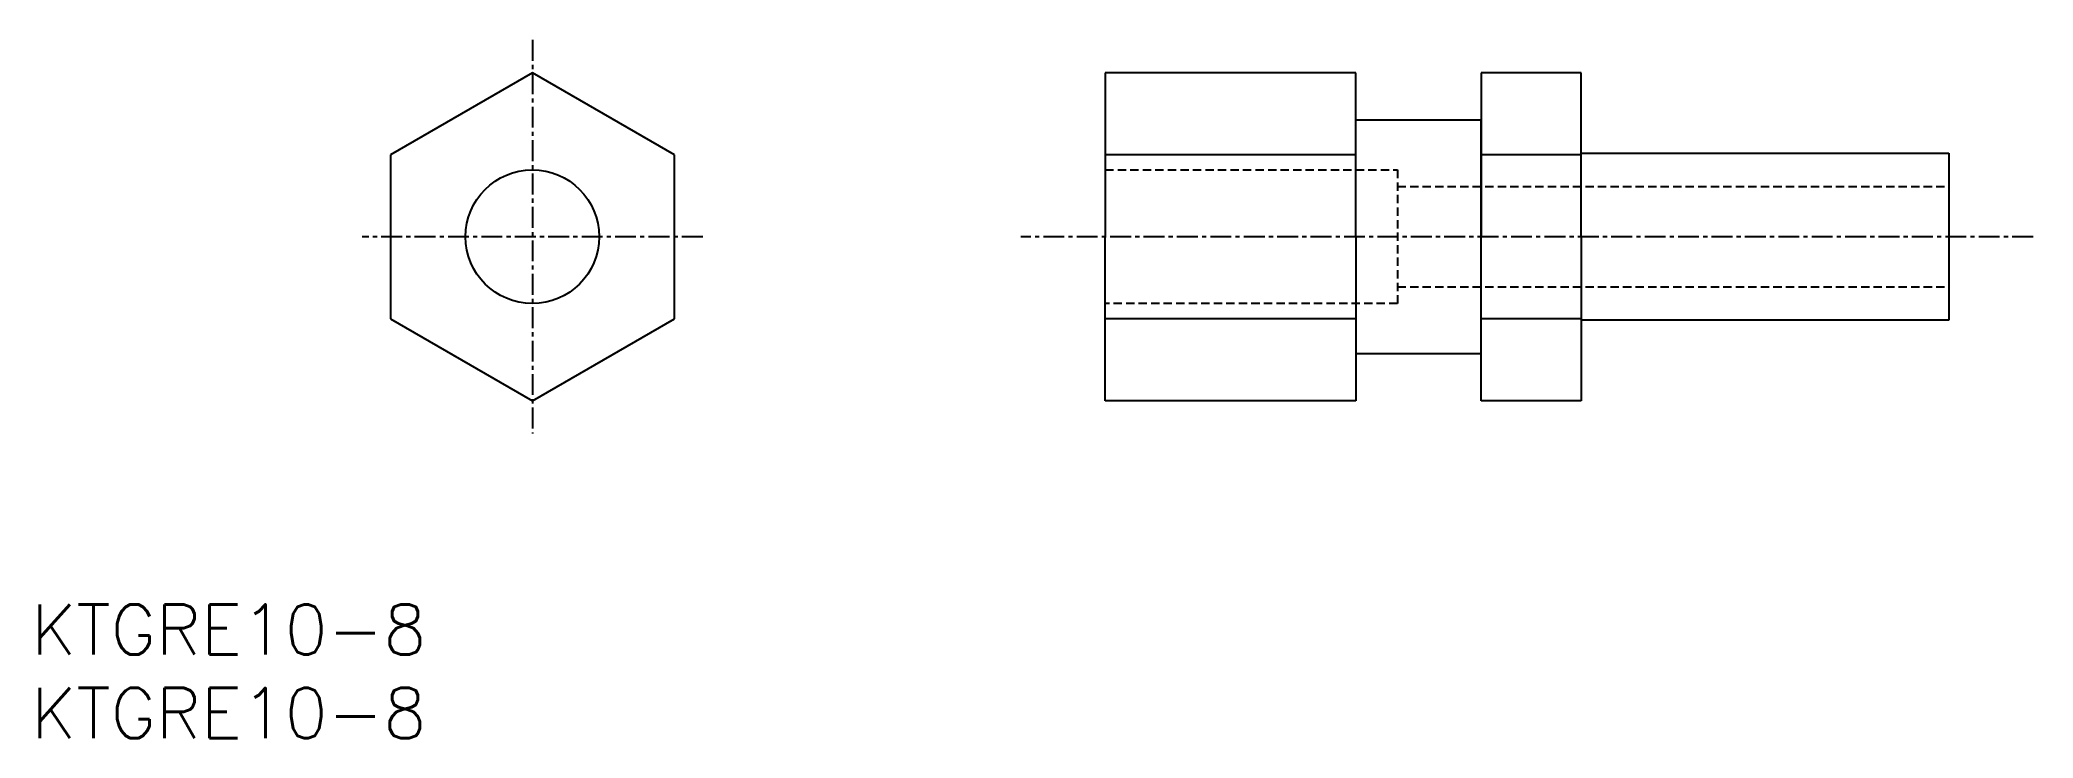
# Model space of a CAD drawing. Extents: x 1 to 120, y 0 to 42.
import ezdxf

# ---------------------------------------------------------------- set-up
doc = ezdxf.new("R2010")
doc.units = 0
doc.linetypes.add('CENTER', pattern=[2, 1.25, -0.25, 0.25, -0.25])
doc.linetypes.add('DASHED', pattern=[0.75, 0.5, -0.25])
doc.layers.get('0').update_dxf_attribs({"linetype": 'CONTINUOUS'})
doc.layers.add('CENTER', color=1, linetype='CENTER')
doc.styles.get("Standard").update_dxf_attribs({"font": 'txt.shx'})

# ---------------------------------------------------------------- blocks, each defined once
blk = doc.blocks.new('*U5')
at = {"color": 7, "linetype": 'CONTINUOUS'}
blk.add_text('KTGRE10-8', height=3, dxfattribs=at).set_placement((0, 0))
blk = doc.blocks.new('*U6')
at = {"color": 7, "linetype": 'CONTINUOUS'}
blk.add_text('KTGRE10-8', height=3, dxfattribs=at).set_placement((0, 5))

msp = doc.modelspace()

# ---------------------------------------------------------------- linework, layer by layer
at = {"color": 7, "linetype": 'CONTINUOUS'}
for p, q in [((30, 39.81), (21.5, 34.91)), ((38.5, 34.91), (30, 39.81)), ((79.29, 39.81), (64.29, 39.81)), ((64.29, 39.81), (64.29, 34.91)), ((79.29, 34.91), (79.29, 39.81)), ((92.79, 39.81), (86.79, 39.81)), ((86.79, 39.81), (86.79, 37)), ((92.79, 34.91), (92.79, 39.81)), ((79.29, 37), (86.78, 37)), ((86.78, 37), (86.78, 23)), ((86.78, 37), (86.79, 37)), ((86.79, 37), (86.79, 34.91)), ((21.5, 34.91), (21.5, 25.09)), ((38.5, 25.09), (38.5, 34.91)), ((79.29, 34.91), (64.29, 34.91)), ((64.29, 34.91), (64.29, 34)), ((79.29, 30), (79.29, 34.91)), ((92.79, 34.91), (86.79, 34.91)), ((86.79, 34.91), (86.79, 30)), ((92.79, 35), (114.79, 35)), ((92.79, 30), (92.79, 34.91)), ((114.79, 35), (114.79, 25)), ((64.29, 34), (64.29, 30)), ((64.29, 26), (64.29, 30)), ((79.29, 30), (79.29, 25.09)), ((86.79, 25.09), (86.79, 30)), ((92.79, 30), (92.79, 25.09)), ((21.5, 25.09), (30, 20.19)), ((30, 20.19), (38.5, 25.09)), ((64.29, 25.09), (64.29, 26)), ((64.29, 20.19), (64.29, 25.09)), ((79.29, 25.09), (64.29, 25.09)), ((79.29, 25.09), (79.29, 20.19)), ((92.79, 25.09), (86.79, 25.09)), ((86.79, 23), (86.79, 25.09)), ((92.79, 25.09), (92.79, 20.19)), ((114.79, 25), (92.79, 25)), ((86.78, 23), (79.29, 23)), ((86.78, 23), (86.79, 23)), ((86.79, 20.19), (86.79, 23)), ((79.29, 20.19), (64.29, 20.19)), ((92.79, 20.19), (86.79, 20.19))]:
    msp.add_line(p, q, dxfattribs=at)
at = {"color": 3, "linetype": 'DASHED'}
for p, q in [((64.29, 34), (81.79, 34)), ((81.79, 34), (81.79, 26)), ((81.79, 33), (114.79, 33)), ((81.79, 27), (114.79, 27)), ((81.79, 26), (64.29, 26))]:
    msp.add_line(p, q, dxfattribs=at)
at = {"color": 7, "linetype": 'CONTINUOUS'}
msp.add_circle((30, 30), 4, dxfattribs=at)
at = {"layer": 'CENTER', "color": 1, "linetype": 'CENTER'}
for p, q in [((30, 41.78), (30, 18.22)), ((40.2, 30), (19.8, 30)), ((119.84, 30), (59.24, 30))]:
    msp.add_line(p, q, dxfattribs=at)

# ---------------------------------------------------------------- block references
at = {"color": 7, "linetype": 'CONTINUOUS'}
for name in ['*U6', '*U5']:
    msp.add_blockref(name, (0, 0), dxfattribs=at)

doc.saveas('drawing.dxf')
